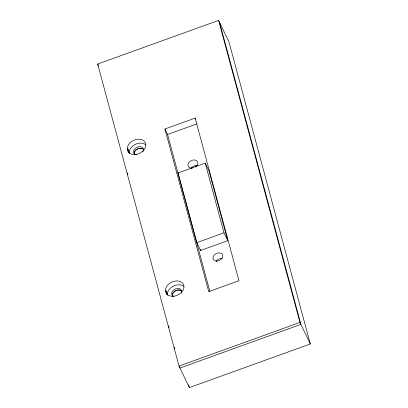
<?xml version="1.0" encoding="UTF-8"?>
<svg xmlns="http://www.w3.org/2000/svg" width="408" height="408" viewBox="0 0 408 408"><rect width="100%" height="100%" fill="white"/><g stroke="black" fill="none" stroke-linecap="round" stroke-linejoin="round"><path stroke-width="0.61" d="M97.675 64.036L218.611 20.4L228.975 41.932L310.325 343.964L189.389 387.6L179.025 366.068L97.675 64.036L98.619 65.994M195.162 118.08L238.966 280.714L208.733 291.623L164.929 128.989L195.162 118.08L195.692 119.177M164.929 128.989L167.566 134.472L196.615 123.986M178.016 172.951L205.224 163.134L208.993 170.962L227.766 240.664L200.552 250.481L196.789 242.653L178.016 172.951L178.551 174.068M196.789 242.653L223.997 232.835L227.766 240.664M179.025 366.068L299.962 322.432L310.325 343.964M127.781 148.221L129.657 153.658M166.117 290.562L167.831 295.382M219.555 22.358L300.9 324.391L179.969 368.026L179.637 366.792M218.611 20.4L299.962 322.432M205.224 163.134L223.997 232.835M200.226 249.257L200.552 250.481M167.566 134.472L209.88 291.577M127.668 149.216L128.494 152.291M165.898 291.149L166.724 294.224M188.608 384.698L189.389 387.6M127.413 172.905L127.908 174.746M168.621 325.895L169.116 327.741M174.333 347.111L174.833 348.957M128.515 152.337A9.685 7.16 -25.7 0 1 128.275 150.062M172.655 296.142A5.166 3.82 -25.7 0 1 175.511 290.736A5.166 3.82 -25.7 0 1 181.759 291.368M134.375 154.091A5.166 3.82 -25.7 0 1 137.323 149.022A5.166 3.82 -25.7 0 1 143.341 149.359M129.219 152.021A9.685 7.16 -25.7 0 1 135.686 144.172A9.685 7.16 -25.7 0 1 145.651 144.672M136.649 154.846A5.166 3.82 -25.7 0 1 133.926 150.067A5.166 3.82 -25.7 0 1 140.576 146.763A5.166 3.82 -25.7 0 1 142.841 151.771M166.77 294.296A9.685 7.16 -25.7 0 1 166.449 291.786M167.392 293.745A9.685 7.16 -25.7 0 1 173.854 285.896A9.685 7.16 -25.7 0 1 183.824 286.396M173.915 296.366A5.166 3.82 -25.7 0 1 172.324 291.378A5.166 3.82 -25.7 0 1 178.75 288.487A5.166 3.82 -25.7 0 1 181.223 293.077M191.372 168.127A5.166 3.82 -25.7 0 1 197.309 165.454M192.494 168.091A5.166 3.82 -25.7 0 1 188.338 163.312A5.166 3.82 -25.7 0 1 196.233 160.466A5.166 3.82 -25.7 0 1 195.157 167.132M216.143 261.462A5.166 3.82 -25.7 0 1 222.34 258.386M134.013 153.454A5.651 4.177 -25.7 0 1 137.787 148.884A5.651 4.177 -25.7 0 1 143.596 149.175M172.171 295.601A5.651 4.177 -25.7 0 1 175.71 290.72A5.651 4.177 -25.7 0 1 181.769 290.899M134.467 154.566A9.685 7.16 -25.7 0 0 145.437 142.984A9.685 7.16 -25.7 0 0 129.815 143.055A9.685 7.16 -25.7 0 0 134.467 154.566M172.635 296.29A9.685 7.16 -25.7 0 0 183.61 284.702A9.685 7.16 -25.7 0 0 167.989 284.774A9.685 7.16 -25.7 0 0 172.635 296.29M216.77 261.079A5.166 3.82 -25.7 0 0 222.62 254.898A5.166 3.82 -25.7 0 0 214.292 254.939A5.166 3.82 -25.7 0 0 216.77 261.079"/></g></svg>
